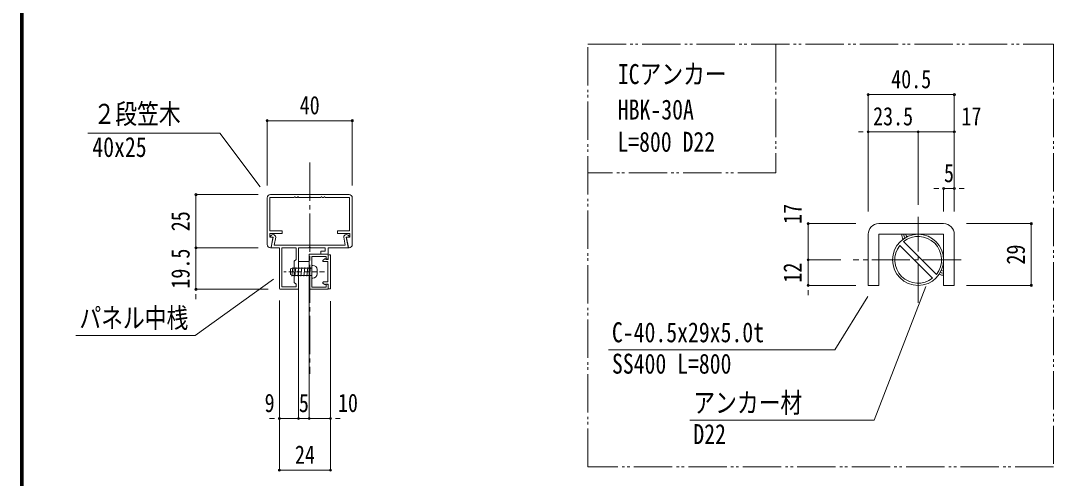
# Model space of a CAD drawing. Units: millimetres at full size; details may follow other scales. Extents: x -1603 to 1599, y -1129 to 1133.
# Drawn here: x -1603 to -632, y -333 to 97 of the extents above; entities that cross this region are included whole.
import ezdxf
from ezdxf.enums import TextEntityAlignment as Align

# ---------------------------------------------------------------- set-up
doc = ezdxf.new("R2010")
doc.units = ezdxf.units.MM
doc.header["$LTSCALE"] = 4
doc.header["$PDMODE"] = 32
doc.header["$PDSIZE"] = 2
for name, pattern in [('CHAIN2', [12, 9, -1, 1, -1]), ('DASHED1', [1.8, 1.2, -0.6]), ('DOUBLE_CHAIN2', [12.8, 9, -1, 0.6, -0.6, 0.6, -1])]:
    doc.linetypes.add(name, pattern=pattern)
for name, color, linetype, lineweight in [('0-0_0', 7, 'Continuous', 18), ('0-1_1手摺寸法', 3, 'Continuous', 18), ('0-2_2A', 1, 'DOUBLE_CHAIN2', 18), ('0-5_3中心線', 2, 'CHAIN2', 18), ('0-6_41ｱﾙﾐ', 6, 'Continuous', 18), ('0-8_51破線ｱﾙﾐ', 3, 'DASHED1', 18), ('0-9_6ﾊｯﾁﾝｸﾞ', 4, 'Continuous', 9), ('0-B_CYAN', 4, 'Continuous', 9), ('0-F_WAKU', 7, 'Continuous', 18), ('1-0_アンカー', 4, 'Continuous', 9)]:
    doc.layers.add(name, color=color, linetype=linetype, lineweight=lineweight)
doc.styles.add('ＭＳ ゴシック', font='')
doc.styles.get('ＭＳ ゴシック').set_extended_font_data('MS Gothic')

msp = doc.modelspace()

# ---------------------------------------------------------------- linework, layer by layer
at = {"layer": '0-0_0'}
for points in [[(-1377.838, -59.012), (-1415.725, -8.642), (-1539.906, -8.642)], [(-1365.459, -145.862), (-1438.944, -198.818), (-1551.243, -198.818)], [(-751.81, -152.764), (-800.428, -278.455), (-973.912, -278.455)], [(-806.484, -161.997), (-837.58, -212.294), (-1050.438, -212.294)]]:
    msp.add_lwpolyline(points, dxfattribs=at)
at = {"layer": '0-1_1手摺寸法'}
for p, q in [((-806.146, -82.168), (-806.146, 27.568)), ((-725.146, 27.568), (-806.146, 27.568)), ((-801.546, 27.568), (-729.746, 27.568)), ((-725.146, -82.168), (-725.146, 27.568)), ((-1371.346, -57.87), (-1371.346, 3.086)), ((-1371.346, 3.086), (-1291.346, 3.086)), ((-1295.946, 3.086), (-1366.746, 3.086)), ((-1291.346, -57.87), (-1291.346, 3.086)), ((-810.746, -7.339), (-815.346, -7.339)), ((-806.146, -82.168), (-806.146, -7.339)), ((-759.146, -75.861), (-759.146, -7.339)), ((-725.146, -7.339), (-759.146, -7.339)), ((-759.146, -75.861), (-759.146, -7.339)), ((-754.546, -7.339), (-729.746, -7.339)), ((-754.546, -7.339), (-749.946, -7.339)), ((-725.146, -82.168), (-725.146, -7.339)), ((-1379.846, -66.37), (-1438.32, -66.37)), ((-1438.32, -66.37), (-1438.32, -116.37)), ((-739.746, -60.701), (-744.346, -60.701)), ((-735.146, -82.168), (-735.146, -60.701)), ((-725.146, -82.168), (-725.146, -60.701)), ((-720.546, -60.701), (-715.946, -60.701)), ((-1438.32, -111.77), (-1438.32, -70.97)), ((-817.646, -93.668), (-862.652, -93.668)), ((-862.652, -93.668), (-862.652, -127.668)), ((-713.646, -93.668), (-652.77, -93.668)), ((-652.77, -151.668), (-652.77, -93.668)), ((-862.652, -123.068), (-862.652, -98.268)), ((-652.77, -98.268), (-652.77, -147.068)), ((-1438.32, -111.77), (-1438.32, -107.17)), ((-1379.846, -116.37), (-1438.32, -116.37)), ((-1379.846, -116.37), (-1438.32, -116.37)), ((-862.652, -123.068), (-862.652, -118.468)), ((-831.72, -127.668), (-862.652, -127.668)), ((-831.72, -127.668), (-862.652, -127.668)), ((-1370.346, -155.37), (-1438.32, -155.37)), ((-817.646, -151.668), (-862.652, -151.668)), ((-713.646, -151.668), (-652.77, -151.668)), ((-1438.32, -159.97), (-1438.32, -164.57)), ((-862.652, -156.268), (-862.652, -160.868)), ((-1359.846, -165.87), (-1359.846, -276.698)), ((-1359.846, -165.87), (-1359.846, -325.3)), ((-1341.846, -166.87), (-1341.846, -276.698)), ((-1341.846, -166.87), (-1341.846, -276.698)), ((-1331.846, -166.87), (-1331.846, -276.698)), ((-1331.846, -166.87), (-1331.846, -276.698)), ((-1311.846, -166.37), (-1311.846, -276.698)), ((-1311.846, -166.37), (-1311.846, -325.3)), ((-1364.446, -276.698), (-1369.046, -276.698)), ((-1346.446, -276.698), (-1351.046, -276.698)), ((-1336.446, -276.698), (-1341.046, -276.698)), ((-1337.246, -276.698), (-1332.646, -276.698)), ((-1327.246, -276.698), (-1322.646, -276.698)), ((-1307.246, -276.698), (-1302.646, -276.698)), ((-1311.846, -325.3), (-1359.846, -325.3)), ((-1355.246, -325.3), (-1316.446, -325.3))]:
    msp.add_line(p, q, dxfattribs=at)
for points in [[(-759.146, -7.339), (-806.146, -7.339), (-759.146, -7.339)], [(-725.146, -60.701), (-735.146, -60.701), (-725.146, -60.701)], [(-1438.32, -116.37), (-1438.32, -155.37), (-1438.32, -116.37)], [(-862.652, -127.668), (-862.652, -151.668), (-862.652, -127.668)], [(-1359.846, -276.698), (-1341.846, -276.698), (-1359.846, -276.698)], [(-1341.846, -276.698), (-1331.846, -276.698), (-1341.846, -276.698)], [(-1331.846, -276.698), (-1311.846, -276.698), (-1331.846, -276.698)]]:
    msp.add_lwpolyline(points, dxfattribs=at)
for centre, radius, start, end in [((-766.256, -103.668), 8.327, 180, 213.214), ((-766.256, -103.668), 6.327, 180, 213.117), ((-766.256, -103.668), 4.327, 180, 215.15), ((-735.146, -133.882), 8.327, 240.328, 270), ((-735.146, -133.882), 6.327, 240.966, 270), ((-735.146, -133.882), 4.327, 239.984, 270)]:
    msp.add_arc(centre, radius, start, end, dxfattribs=at)
for p in [(-806.146, 27.568), (-725.146, 27.568), (-1371.346, 3.086), (-1291.346, 3.086), (-806.146, -7.339), (-759.146, -7.339), (-725.146, -7.339), (-1438.32, -66.37), (-735.146, -60.701), (-725.146, -60.701), (-862.652, -93.668), (-652.77, -93.668), (-1438.32, -116.37), (-862.652, -127.668), (-1438.32, -155.37), (-862.652, -151.668), (-652.77, -151.668), (-1359.846, -276.698), (-1341.846, -276.698), (-1331.846, -276.698), (-1311.846, -276.698), (-1359.846, -325.3), (-1311.846, -325.3)]:
    msp.add_point(p, dxfattribs=at)
at = {"layer": '0-2_2A'}
for p, q in [((-892.875, 74.915), (-892.875, -45.88)), ((-892.875, -45.88), (-1069.839, -45.88))]:
    msp.add_line(p, q, dxfattribs=at)
msp.add_lwpolyline([(-631.994, -322.234), (-1069.839, -322.234), (-1069.839, 74.915), (-631.994, 74.915)], close=True, dxfattribs=at)
at = {"layer": '0-5_3中心線'}
for p, q in [((-1331.346, -36.211), (-1331.346, -234.86)), ((-759.146, -167.975), (-759.146, -87.361)), ((-718.84, -127.668), (-820.22, -127.668))]:
    msp.add_line(p, q, dxfattribs=at)
at = {"layer": '0-6_41ｱﾙﾐ'}
for p, q in [((-1331.346, -66.37), (-1368.346, -66.37)), ((-1331.346, -66.37), (-1294.346, -66.37)), ((-1371.346, -69.37), (-1371.346, -113.37)), ((-1368.746, -68.97), (-1368.746, -100.37)), ((-1345.946, -68.97), (-1368.746, -68.97)), ((-1345.684, -68.557), (-1345.946, -68.97)), ((-1345.008, -68.557), (-1344.746, -68.97)), ((-1342.946, -68.97), (-1344.746, -68.97)), ((-1342.684, -68.557), (-1342.946, -68.97)), ((-1342.008, -68.557), (-1341.746, -68.97)), ((-1331.008, -68.557), (-1330.746, -68.97)), ((-1330.746, -68.97), (-1320.946, -68.97)), ((-1320.684, -68.557), (-1320.946, -68.97)), ((-1320.008, -68.557), (-1319.746, -68.97)), ((-1319.746, -68.97), (-1317.946, -68.97)), ((-1317.684, -68.557), (-1317.946, -68.97)), ((-1317.008, -68.557), (-1316.746, -68.97)), ((-1316.746, -68.97), (-1293.946, -68.97)), ((-1293.946, -68.97), (-1293.946, -100.37)), ((-1291.346, -69.37), (-1291.346, -113.37)), ((-1368.946, -102.77), (-1357.346, -102.77)), ((-1368.746, -100.37), (-1357.346, -100.37)), ((-1367.946, -106.37), (-1365.746, -106.37)), ((-1365.746, -106.37), (-1367.65, -115.892)), ((-1363.299, -106.37), (-1364.819, -113.97)), ((-1357.346, -100.37), (-1357.346, -102.77)), ((-1305.346, -100.37), (-1305.346, -102.77)), ((-1293.946, -100.37), (-1305.346, -100.37)), ((-1293.746, -102.77), (-1305.346, -102.77)), ((-1299.394, -106.37), (-1297.874, -113.97)), ((-1296.946, -106.37), (-1295.042, -115.892)), ((-1294.746, -106.37), (-1296.946, -106.37)), ((-1293.746, -106.37), (-1296.214, -106.37)), ((-1293.746, -102.77), (-1293.746, -106.37)), ((-1368.346, -116.37), (-1368.074, -116.37)), ((-1367.682, -116.049), (-1365.89, -107.088)), ((-1359.846, -116.37), (-1367.258, -116.37)), ((-1297.874, -113.97), (-1364.819, -113.97)), ((-1359.846, -116.37), (-1359.846, -154.37)), ((-1344.246, -116.37), (-1357.446, -116.37)), ((-1357.446, -116.37), (-1357.446, -152.97)), ((-1344.246, -127.27), (-1344.246, -116.37)), ((-1341.846, -137.724), (-1341.846, -116.37)), ((-1332.493, -116.37), (-1341.846, -116.37)), ((-1331.546, -115.824), (-1332.493, -116.37)), ((-1331.146, -115.824), (-1330.2, -116.37)), ((-1316.846, -116.37), (-1330.2, -116.37)), ((-1313.846, -116.37), (-1295.434, -116.37)), ((-1313.846, -121.37), (-1313.846, -116.37)), ((-1295.01, -116.049), (-1296.803, -107.088)), ((-1294.346, -116.37), (-1294.618, -116.37)), ((-745.526, -144.949), (-776.427, -114.048)), ((-741.866, -141.288), (-772.766, -110.387)), ((-1331.846, -138.27), (-1331.846, -122.37)), ((-1331.846, -122.37), (-1314.846, -122.37)), ((-1329.446, -153.37), (-1329.446, -124.37)), ((-1329.446, -124.37), (-1315.846, -124.37)), ((-1320.846, -122.37), (-1320.846, -119.37)), ((-1314.846, -122.37), (-1320.846, -122.37)), ((-1315.846, -124.37), (-1315.846, -126.97)), ((-1313.846, -123.37), (-1313.846, -126.508)), ((-1345.846, -128.87), (-1344.246, -127.27)), ((-1345.846, -128.87), (-1345.846, -148.87)), ((-1316.999, -126.86), (-1318.743, -127.868)), ((-1316.346, -127.17), (-1316.346, -127.37)), ((-1313.846, -127.37), (-1316.346, -127.37)), ((-1315.262, -127.326), (-1313.846, -126.508)), ((-1342.393, -138.67), (-1341.846, -137.724)), ((-1342.393, -139.07), (-1341.846, -140.017)), ((-1341.846, -155.37), (-1341.846, -140.017)), ((-1331.846, -138.27), (-1331.432, -138.532)), ((-1331.846, -138.27), (-1331.432, -138.532)), ((-1331.846, -139.47), (-1331.432, -139.208)), ((-1331.846, -139.47), (-1331.432, -139.208)), ((-1331.846, -155.37), (-1331.846, -139.47)), ((-1358.846, -155.37), (-1341.846, -155.37)), ((-1357.446, -152.97), (-1344.246, -152.97)), ((-1345.846, -148.87), (-1344.246, -150.47)), ((-1344.246, -150.47), (-1344.246, -152.97)), ((-1331.846, -155.37), (-1314.846, -155.37)), ((-1329.446, -153.37), (-1315.846, -153.37)), ((-1316.999, -150.88), (-1318.743, -149.874)), ((-1314.246, -148.37), (-1318.252, -148.37)), ((-1316.346, -150.57), (-1316.346, -150.37)), ((-1313.846, -150.37), (-1316.346, -150.37)), ((-1315.846, -153.37), (-1315.846, -150.77)), ((-1315.262, -150.416), (-1313.846, -151.233)), ((-1313.846, -154.87), (-1313.846, -150.37)), ((-1313.846, -154.37), (-1313.846, -151.233)), ((-1311.846, -154.87), (-1313.846, -154.87))]:
    msp.add_line(p, q, dxfattribs=at)
for points in [[(-1331.684, -68.557), (-1331.946, -68.97), (-1341.746, -68.97)], [(-1368.946, -102.77), (-1368.946, -106.37), (-1366.478, -106.37)], [(-1320.846, -119.37), (-1316.846, -119.37), (-1316.846, -116.37)], [(-1313.846, -127.37), (-1313.846, -122.87), (-1313.846, -127.37)], [(-1311.846, -154.87), (-1311.846, -122.87), (-1313.846, -122.87)], [(-1314.246, -148.37), (-1314.246, -129.37), (-1318.252, -129.37)]]:
    msp.add_lwpolyline(points, dxfattribs=at)
msp.add_circle((-759.146, -127.668), 24, dxfattribs=at)
for centre, radius, start, end in [((-1368.346, -69.37), 3, 90, 180), ((-1294.346, -69.37), 3, 0, 90), ((-1345.346, -68.77), 0.4, 32.334, 147.666), ((-1342.346, -68.77), 0.4, 32.334, 147.666), ((-1331.346, -68.77), 0.4, 90, 147.666), ((-1331.346, -68.77), 0.4, 32.334, 90), ((-1320.346, -68.77), 0.4, 32.334, 147.666), ((-1317.346, -68.77), 0.4, 32.334, 147.666), ((-1365.851, -106.527), 2.557, 3.513, 167.425), ((-1367.946, -105.97), 0.4, 180, 270), ((-1366.478, -106.97), 0.6, 348.69, 90), ((-1296.842, -106.527), 2.557, 12.575, 176.487), ((-1296.214, -106.97), 0.6, 90, 191.31), ((-1294.746, -105.97), 0.4, 270, 0), ((-759.146, -127.668), 22.003, 321.756, 128.244), ((-1368.346, -113.37), 3, 180, 270), ((-1368.074, -115.97), 0.4, 270, 348.69), ((-1367.258, -115.97), 0.4, 168.69, 270), ((-1331.346, -116.17), 0.4, 60, 120), ((-1295.434, -115.97), 0.4, 270, 11.31), ((-1294.618, -115.97), 0.4, 191.31, 270), ((-1294.346, -113.37), 3, 270, 0), ((-759.146, -127.668), 22.003, 141.756, 308.244), ((-1314.846, -121.37), 1, 270, 0), ((-1314.846, -123.37), 1, 0, 90), ((-1318.338, -128.567), 0.808, 119.925, 276.157), ((-1316.746, -127.17), 0.4, 0, 129.207), ((-1315.446, -126.97), 0.4, 180, 302.57), ((-1342.046, -138.87), 0.4, 150, 210), ((-1331.646, -138.87), 0.4, 302.334, 57.666), ((-1331.646, -138.87), 0.4, 302.334, 57.666), ((-1358.846, -154.37), 1, 180, 270), ((-1318.338, -149.174), 0.808, 83.843, 240.075), ((-1316.746, -150.57), 0.4, 230.793, 0), ((-1315.446, -150.77), 0.4, 57.43, 180), ((-1314.846, -154.37), 1, 270, 0)]:
    msp.add_arc(centre, radius, start, end, dxfattribs=at)
at = {"layer": '0-8_51破線ｱﾙﾐ'}
msp.add_line((-1317.461, -138.87), (-1355.768, -138.87), dxfattribs=at)
at = {"layer": '0-9_6ﾊｯﾁﾝｸﾞ'}
for p, q in [((-1347.446, -135.37), (-1349.446, -136.199)), ((-1348.302, -142.87), (-1347.364, -134.87)), ((-1348.302, -142.87), (-1347.364, -134.87)), ((-1329.446, -135.37), (-1347.446, -135.37)), ((-1345.483, -142.87), (-1344.545, -134.87)), ((-1345.483, -142.87), (-1344.545, -134.87)), ((-1342.664, -142.87), (-1341.726, -134.87)), ((-1342.664, -142.87), (-1341.726, -134.87)), ((-1339.845, -142.87), (-1338.906, -134.87)), ((-1339.845, -142.87), (-1338.906, -134.87)), ((-1337.026, -142.87), (-1336.087, -134.87)), ((-1337.026, -142.87), (-1336.087, -134.87)), ((-1334.206, -142.87), (-1333.268, -134.87)), ((-1334.206, -142.87), (-1333.268, -134.87)), ((-1331.572, -142.87), (-1330.633, -134.87)), ((-1331.572, -142.87), (-1330.633, -134.87)), ((-1329.446, -144.47), (-1329.446, -133.27)), ((-1328.446, -132.87), (-1329.046, -132.87)), ((-1349.446, -141.542), (-1349.446, -136.199)), ((-1347.446, -142.37), (-1349.446, -141.542)), ((-1329.446, -142.37), (-1347.446, -142.37)), ((-1328.446, -144.87), (-1329.046, -144.87)), ((-1324.446, -140.87), (-1324.446, -136.87))]:
    msp.add_line(p, q, dxfattribs=at)
for centre, radius, start, end in [((-1329.046, -133.27), 0.4, 90, 180), ((-1328.446, -136.87), 4, 0, 90), ((-1329.046, -144.47), 0.4, 180, 270), ((-1328.446, -140.87), 4, 270, 0)]:
    msp.add_arc(centre, radius, start, end, dxfattribs=at)
at = {"layer": '0-B_CYAN'}
for p, q in [((-1341.846, -129.25), (-1331.846, -129.25)), ((-1341.846, -224.415), (-1341.846, -129.25)), ((-1331.846, -224.415), (-1331.846, -129.25))]:
    msp.add_line(p, q, dxfattribs=at)
at = {"layer": '0-F_WAKU'}
for p, q in [((-1603.2, 1133.2), (-1603.2, -1129.2)), ((-1602.6, 1132.6), (-1602.6, -1128.6)), ((-1602, 1132), (-1602, -1128)), ((-1601.4, 1131.4), (-1601.4, -1127.4)), ((-1600.8, 1130.8), (-1600.8, -1126.8))]:
    msp.add_line(p, q, dxfattribs=at)
at = {"layer": '1-0_アンカー'}
for p, q in [((-796.146, -93.668), (-735.146, -93.668)), ((-806.146, -151.668), (-806.146, -103.668)), ((-796.146, -151.668), (-796.146, -103.668)), ((-796.146, -103.668), (-735.146, -103.668)), ((-773.146, -103.668), (-735.146, -103.668)), ((-735.146, -103.668), (-735.146, -151.668)), ((-725.146, -103.668), (-725.146, -151.668)), ((-806.146, -151.668), (-796.146, -151.668)), ((-735.146, -151.668), (-725.146, -151.668))]:
    msp.add_line(p, q, dxfattribs=at)
for centre, start, end in [((-796.146, -103.668), 90, 180), ((-735.146, -103.668), 0, 90)]:
    msp.add_arc(centre, 10, start, end, dxfattribs=at)

# ---------------------------------------------------------------- texts
at = {"layer": '0-0_0', "style": 'ＭＳ ゴシック', "width": 0.8}
for s, p in [('ICアンカー ', (-1041.577, 31.888)), ('２段笠木 ', (-1534.669, -5.499)), ('HBK-30A', (-1041.577, -1.446)), ('L=800 D22', (-1042.004, -31.78)), ('40x25', (-1535.781, -36.62)), ('パネル中桟', (-1547.96, -197.27)), ('C-40.5x29x5.0t', (-1047.094, -210.746)), ('SS400 L=800', (-1047.094, -240.247)), ('アンカー材', (-970.568, -276.906)), ('D22', (-970.568, -306.408))]:
    msp.add_text(s, height=18.77, dxfattribs=at).set_placement(p, align=Align.BOTTOM_LEFT)
at = {"layer": '0-1_1手摺寸法', "color": 7, "style": 'ＭＳ ゴシック', "width": 0.8}
for s, p in [('40.5', (-784.488, 28.387)), ('40', (-1340.767, 3.905)), ('23.5', (-801.488, -6.52)), ('17', (-718.421, -6.52)), ('5', (-734.857, -59.882)), ('9', (-1373.757, -275.88)), ('5', (-1341.557, -275.88)), ('10', (-1304.786, -275.852)), ('24', (-1345.267, -324.481))]:
    msp.add_text(s, height=17.27, dxfattribs=at).set_placement(p, align=Align.BOTTOM_LEFT)
for s, p in [('17', (-863.47, -93.889)), ('25', (-1439.139, -100.791)), ('29', (-653.588, -132.089)), ('19.5', (-1439.139, -154.712)), ('12', (-863.47, -149.089))]:
    msp.add_text(s, height=17.27, rotation=90, dxfattribs=at).set_placement(p, align=Align.BOTTOM_LEFT)

doc.saveas('drawing.dxf')
